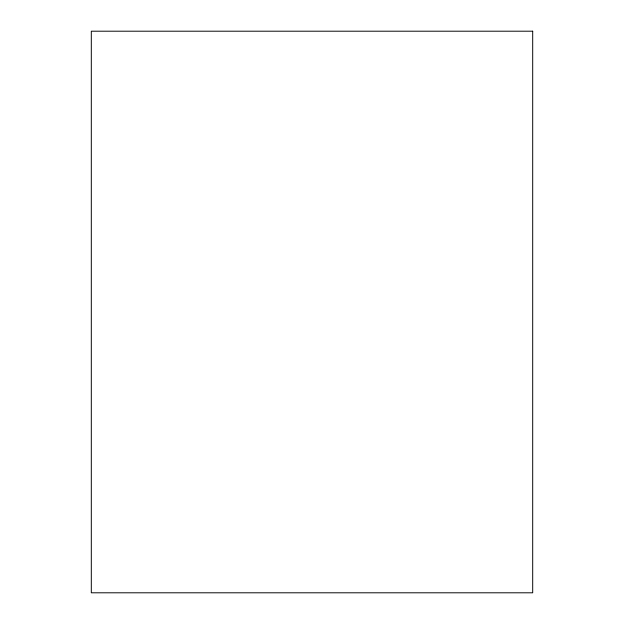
<?xml version="1.0" encoding="UTF-8"?>
<svg xmlns="http://www.w3.org/2000/svg" width="624" height="624" viewBox="0 0 624 624"><rect width="100%" height="100%" fill="white"/><g stroke="black" fill="none" stroke-linecap="round" stroke-linejoin="round"><path stroke-width="0.94" d="M532.693 31.2L91.307 31.2L91.307 592.8L532.693 592.8L532.693 31.2"/></g></svg>
